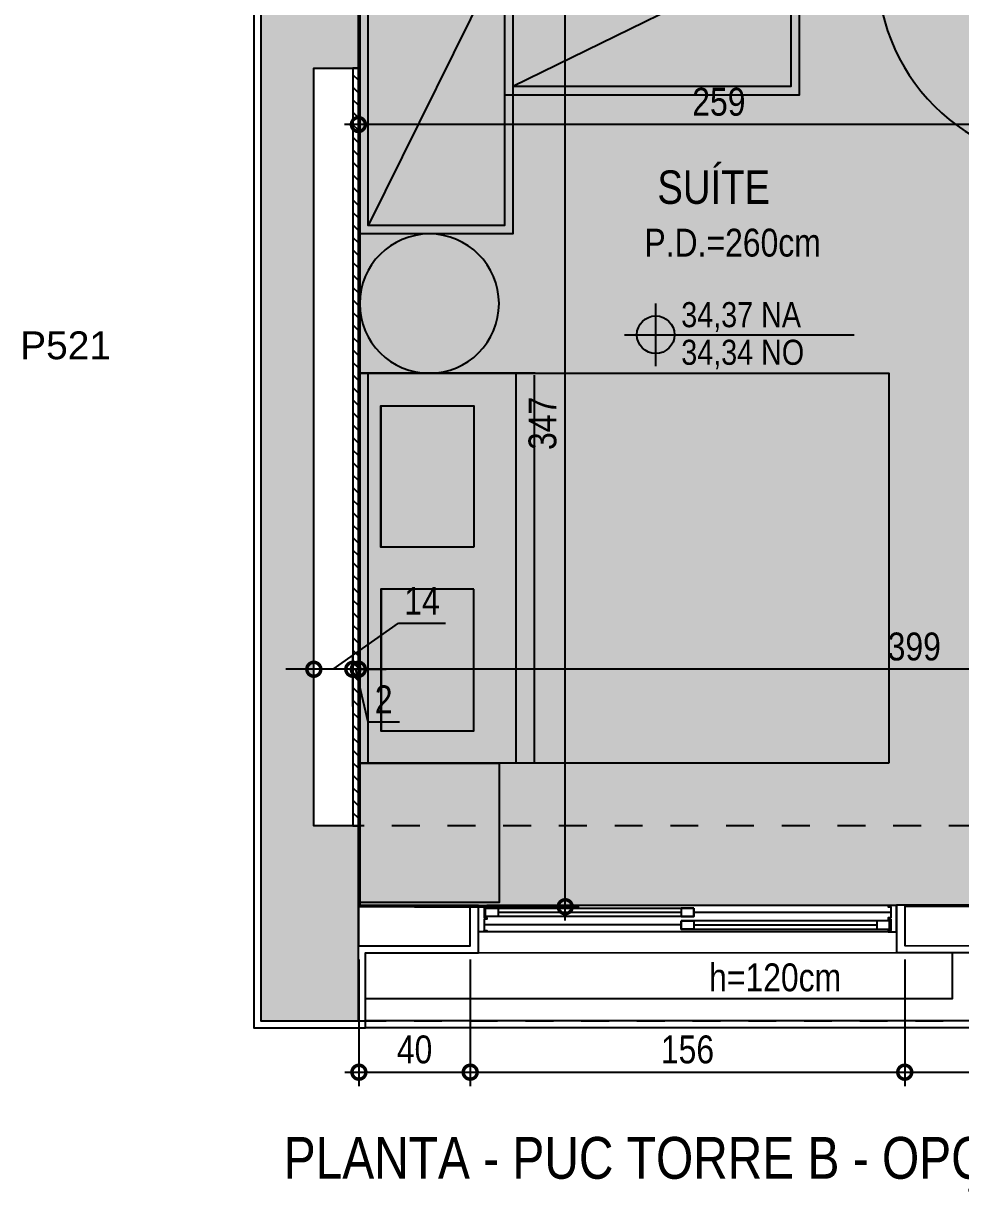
# Model space of a CAD drawing. Header units: metres. Extents: x -23 to 570, y -54 to 184.
# Drawn here: x -22.233 to -18.868, y 46.387 to 50.581 of the extents above; entities that cross this region are included whole.
import ezdxf
from ezdxf.enums import TextEntityAlignment as Align
from ezdxf.xclip import XClip

# ---------------------------------------------------------------- set-up
doc = ezdxf.new("R2010")
doc.units = ezdxf.units.M
doc.header["$XCLIPFRAME"] = 0
doc.header["$PDMODE"] = 35
doc.linetypes.add('DASHEDX2', pattern=[1.5, 1, -0.5])
doc.linetypes.add('PUC$0$DASHEDX2', pattern=[1.5, 1, -0.5])
for name, color, linetype in [('1', 232, 'DASHEDX2'), ('4', 2, 'Continuous'), ('9', 232, 'Continuous'), ('ARQ-DIM', 2, 'Continuous'), ('ARQ-SIM', 1, 'Continuous'), ('ARQ-TXT', 2, 'Continuous'), ('PUC$0$ARQ-ALV ACAB', 4, 'Continuous'), ('PUC$0$ARQ-ALV OSSO', 5, 'Continuous'), ('PUC$0$ARQ-AUX', 7, 'Continuous'), ('PUC$0$ARQ-AUX1 @ 1', 1, 'Continuous'), ('PUC$0$ARQ-AUX2', 2, 'Continuous'), ('PUC$0$ARQ-CAX @ 1', 1, 'Continuous'), ('PUC$0$ARQ-ENCH', 1, 'Continuous'), ('PUC$0$ARQ-MOB', 7, 'Continuous'), ('PUC$0$ARQ-PRJ', 7, 'PUC$0$DASHEDX2')]:
    doc.layers.add(name, color=color, linetype=linetype)
doc.layers.add('PUC$0$ARQ-FORRO', color=9, linetype='Continuous', lineweight=5)
doc.styles.add('Adesa', font='ARIALN.TTF')
doc.styles.get("Standard").update_dxf_attribs({"font": 'arial.ttf'})
doc.dimstyles.new('ADESA 1-0050', dxfattribs={"dimtxt": 0.1, "dimasz": 0.1, "dimexe": 0.05, "dimexo": 0.05, "dimgap": 0.03, "dimtad": 1, "dimdec": 1, "dimlfac": 100, "dimzin": 12, "dimtxsty": 'Adesa', "dimblk": 'DOTSMALL', "dimcen": 1, "dimdle": 0.05, "dimclrd": 1, "dimclre": 1, "dimclrt": 256, "dimazin": 3, "dimtm": 1e-09, "dimtfac": 1, "dimtdec": 1, "dimtmove": 1, "dimatfit": 0, "dimldrblk": 'DOTSMALL', "dimfxl": 0.8, "dimtvp": 2, "dimtolj": 1, "dimtzin": 0, "dimarcsym": 0})

# ---------------------------------------------------------------- blocks, each defined once
blk = doc.blocks.new('_DotSmall')
at = {"color": 0, "linetype": 'ByBlock', "const_width": 0.5}
blk.add_lwpolyline([(-0.0625, 0, 1), (0.0625, 0, 1)], format="xyb", close=True, dxfattribs=at)
blk = doc.blocks.new('*D1092')
at = {"layer": 'ARQ-DIM', "color": 1, "lineweight": -2, "transparency": 16777216}
for p, q in [((-21.0301, 47.8443), (-21.0301, 48.3125)), ((-17.0384, 47.5558), (-17.0384, 48.3125)), ((-16.9884, 48.2625), (-21.0801, 48.2625))]:
    blk.add_line(p, q, dxfattribs=at)
at = {"layer": 'Defpoints', "color": 0, "transparency": 16777216}
for p in [(-21.0301, 48.2625), (-21.0301, 47.7943, 0), (-17.0384, 47.5058)]:
    blk.add_point(p, dxfattribs=at)
at = {"layer": 'ARQ-DIM', "color": 1, "lineweight": -2, "transparency": 16777216, "xscale": 0.1, "yscale": 0.1, "zscale": 0.1, "rotation": 180}
blk.add_blockref('_DotSmall', (-21.0301, 48.2625), dxfattribs=at)
at = {"layer": 'ARQ-DIM', "color": 1, "lineweight": -2, "transparency": 16777216, "xscale": 0.1, "yscale": 0.1, "zscale": 0.1}
blk.add_blockref('_DotSmall', (-17.0384, 48.2625), dxfattribs=at)
at = {"layer": 'ARQ-DIM', "transparency": 16777216, "insert": (-19.0342, 48.3436), "char_height": 0.1, "attachment_point": 5, "style": 'Adesa'}
blk.add_mtext('\\A1;399', dxfattribs=at)
blk = doc.blocks.new('*D909')
at = {"layer": 'ARQ-DIM', "color": 1, "lineweight": -2, "transparency": 16777216}
for p, q in [((-20.2874, 47.3601), (-20.2874, 50.93)), ((-20.8282, 50.88), (-20.2374, 50.88)), ((-20.8282, 47.4101), (-20.2374, 47.4101))]:
    blk.add_line(p, q, dxfattribs=at)
at = {"layer": 'Defpoints', "color": 0, "transparency": 16777216}
for p in [(-20.8782, 50.88), (-20.2874, 50.88), (-20.8782, 47.4101, 0)]:
    blk.add_point(p, dxfattribs=at)
at = {"layer": 'ARQ-DIM', "color": 1, "lineweight": -2, "transparency": 16777216, "xscale": 0.1, "yscale": 0.1, "zscale": 0.1}
for p, rotation in [((-20.2874, 50.88), 90), ((-20.2874, 47.4101), 270)]:
    blk.add_blockref('_DotSmall', p, dxfattribs=dict(at, rotation=rotation))
at = {"layer": 'ARQ-DIM', "transparency": 16777216, "insert": (-20.3685, 49.1451), "char_height": 0.1, "attachment_point": 5, "rotation": 90, "style": 'Adesa'}
blk.add_mtext('\\A1;347', dxfattribs=at)
blk = doc.blocks.new('*D924')
at = {"layer": 'ARQ-DIM', "color": 1, "lineweight": -2, "transparency": 16777216}
for p, q in [((-21.0282, 47.2201), (-21.0282, 46.7661)), ((-20.6285, 47.2201), (-20.6285, 46.7661)), ((-21.0782, 46.8161), (-20.5785, 46.8161))]:
    blk.add_line(p, q, dxfattribs=at)
at = {"layer": 'Defpoints', "color": 0, "transparency": 16777216}
for p in [(-21.0282, 47.2701, 0), (-20.6285, 47.2701, 0), (-20.6285, 46.8161)]:
    blk.add_point(p, dxfattribs=at)
at = {"layer": 'ARQ-DIM', "color": 1, "lineweight": -2, "transparency": 16777216, "xscale": 0.1, "yscale": 0.1, "zscale": 0.1, "rotation": 180}
blk.add_blockref('_DotSmall', (-21.0282, 46.8161), dxfattribs=at)
at = {"layer": 'ARQ-DIM', "color": 1, "lineweight": -2, "transparency": 16777216, "xscale": 0.1, "yscale": 0.1, "zscale": 0.1}
blk.add_blockref('_DotSmall', (-20.6285, 46.8161), dxfattribs=at)
at = {"layer": 'ARQ-DIM', "transparency": 16777216, "insert": (-20.8283, 46.8972), "char_height": 0.1, "attachment_point": 5, "style": 'Adesa'}
blk.add_mtext('\\A1;40', dxfattribs=at)
blk = doc.blocks.new('*D925')
at = {"layer": 'ARQ-DIM', "color": 1, "lineweight": -2, "transparency": 16777216}
for p, q in [((-20.6285, 47.2201), (-20.6285, 46.7661)), ((-19.0685, 47.2205), (-19.0685, 46.7661)), ((-20.6785, 46.8161), (-19.0185, 46.8161))]:
    blk.add_line(p, q, dxfattribs=at)
at = {"layer": 'Defpoints', "color": 0, "transparency": 16777216}
for p in [(-20.6285, 47.2701, 0), (-19.0685, 47.2705, -0.0001), (-19.0685, 46.8161)]:
    blk.add_point(p, dxfattribs=at)
at = {"layer": 'ARQ-DIM', "color": 1, "lineweight": -2, "transparency": 16777216, "xscale": 0.1, "yscale": 0.1, "zscale": 0.1, "rotation": 180}
blk.add_blockref('_DotSmall', (-20.6285, 46.8161), dxfattribs=at)
at = {"layer": 'ARQ-DIM', "color": 1, "lineweight": -2, "transparency": 16777216, "xscale": 0.1, "yscale": 0.1, "zscale": 0.1}
blk.add_blockref('_DotSmall', (-19.0685, 46.8161), dxfattribs=at)
at = {"layer": 'ARQ-DIM', "transparency": 16777216, "insert": (-19.8485, 46.8972), "char_height": 0.1, "attachment_point": 5, "style": 'Adesa'}
blk.add_mtext('\\A1;156', dxfattribs=at)
blk = doc.blocks.new('*D926')
at = {"layer": 'ARQ-DIM', "color": 1, "lineweight": -2, "transparency": 16777216}
for p, q in [((-19.0685, 47.2205), (-19.0685, 46.7661)), ((-16.6885, 47.2205), (-16.6885, 46.7661)), ((-19.1185, 46.8161), (-16.6385, 46.8161))]:
    blk.add_line(p, q, dxfattribs=at)
at = {"layer": 'Defpoints', "color": 0, "transparency": 16777216}
for p in [(-19.0685, 47.2705, -0.0001), (-16.6885, 47.2705, -0.0001), (-16.6885, 46.8161)]:
    blk.add_point(p, dxfattribs=at)
at = {"layer": 'ARQ-DIM', "color": 1, "lineweight": -2, "transparency": 16777216, "xscale": 0.1, "yscale": 0.1, "zscale": 0.1, "rotation": 180}
blk.add_blockref('_DotSmall', (-19.0685, 46.8161), dxfattribs=at)
at = {"layer": 'ARQ-DIM', "color": 1, "lineweight": -2, "transparency": 16777216, "xscale": 0.1, "yscale": 0.1, "zscale": 0.1}
blk.add_blockref('_DotSmall', (-16.6885, 46.8161), dxfattribs=at)
at = {"layer": 'ARQ-DIM', "transparency": 16777216, "insert": (-17.8785, 46.8972), "char_height": 0.1, "attachment_point": 5, "style": 'Adesa'}
blk.add_mtext('\\A1;238', dxfattribs=at)
blk = doc.blocks.new('*D929')
at = {"layer": 'ARQ-DIM', "color": 1, "lineweight": -2, "transparency": 16777216}
for p, q in [((-21.05, 48.1284), (-21.05, 48.3125)), ((-21.0301, 48.1284), (-21.0301, 48.3125)), ((-21.05, 48.2625), (-21.15, 48.2625)), ((-21.0301, 48.2625), (-21.05, 48.2625)), ((-21.0301, 48.2625), (-21.05, 48.2625)), ((-21.04, 48.2625), (-20.9965, 48.0742)), ((-21.0301, 48.2625), (-20.9301, 48.2625)), ((-20.9965, 48.0742), (-20.882, 48.0742))]:
    blk.add_line(p, q, dxfattribs=at)
at = {"layer": 'Defpoints', "color": 0, "transparency": 16777216}
for p in [(-21.05, 48.2625), (-21.05, 48.0784, 0), (-21.0301, 48.0784)]:
    blk.add_point(p, dxfattribs=at)
at = {"layer": 'ARQ-DIM', "color": 1, "lineweight": -2, "transparency": 16777216, "xscale": 0.1, "yscale": 0.1, "zscale": 0.1}
blk.add_blockref('_DotSmall', (-21.05, 48.2625), dxfattribs=at)
at = {"layer": 'ARQ-DIM', "color": 1, "lineweight": -2, "transparency": 16777216, "xscale": 0.1, "yscale": 0.1, "zscale": 0.1, "rotation": 180}
blk.add_blockref('_DotSmall', (-21.0301, 48.2625), dxfattribs=at)
at = {"layer": 'ARQ-DIM', "transparency": 16777216, "insert": (-20.9392, 48.1544), "char_height": 0.1, "attachment_point": 5, "style": 'Adesa'}
blk.add_mtext('\\A1;2', dxfattribs=at)
blk = doc.blocks.new('*D930')
at = {"layer": 'ARQ-DIM', "color": 1, "lineweight": -2, "transparency": 16777216}
for p, q in [((-21.12, 48.2625), (-20.8862, 48.4279)), ((-20.8862, 48.4279), (-20.7167, 48.4279)), ((-21.19, 48.0841), (-21.19, 48.3125)), ((-21.05, 48.1784), (-21.05, 48.3125)), ((-21.19, 48.2625), (-21.29, 48.2625)), ((-21.05, 48.2625), (-21.19, 48.2625)), ((-21.05, 48.2625), (-21.19, 48.2625)), ((-21.05, 48.2625), (-20.95, 48.2625))]:
    blk.add_line(p, q, dxfattribs=at)
at = {"layer": 'Defpoints', "color": 0, "transparency": 16777216}
for p in [(-21.19, 48.2625), (-21.05, 48.1284), (-21.19, 48.0341, 0)]:
    blk.add_point(p, dxfattribs=at)
at = {"layer": 'ARQ-DIM', "color": 1, "lineweight": -2, "transparency": 16777216, "xscale": 0.1, "yscale": 0.1, "zscale": 0.1}
blk.add_blockref('_DotSmall', (-21.19, 48.2625), dxfattribs=at)
at = {"layer": 'ARQ-DIM', "color": 1, "lineweight": -2, "transparency": 16777216, "xscale": 0.1, "yscale": 0.1, "zscale": 0.1, "rotation": 180}
blk.add_blockref('_DotSmall', (-21.05, 48.2625), dxfattribs=at)
at = {"layer": 'ARQ-DIM', "transparency": 16777216, "insert": (-20.8015, 48.5081), "char_height": 0.1, "attachment_point": 5, "style": 'Adesa'}
blk.add_mtext('\\A1;14', dxfattribs=at)
blk = doc.blocks.new('*D935')
at = {"layer": 'ARQ-DIM', "color": 1, "lineweight": -2, "transparency": 16777216}
for p, q in [((-21.03, 50.0999), (-21.03, 50.268)), ((-18.4416, 50.0998), (-18.4416, 50.268)), ((-18.3916, 50.218), (-21.08, 50.218))]:
    blk.add_line(p, q, dxfattribs=at)
at = {"layer": 'Defpoints', "color": 0, "transparency": 16777216}
for p in [(-21.03, 50.218), (-21.03, 50.0499, 0), (-18.4416, 50.0498, 0)]:
    blk.add_point(p, dxfattribs=at)
at = {"layer": 'ARQ-DIM', "color": 1, "lineweight": -2, "transparency": 16777216, "xscale": 0.1, "yscale": 0.1, "zscale": 0.1, "rotation": 180}
blk.add_blockref('_DotSmall', (-21.03, 50.218), dxfattribs=at)
at = {"layer": 'ARQ-DIM', "color": 1, "lineweight": -2, "transparency": 16777216, "xscale": 0.1, "yscale": 0.1, "zscale": 0.1}
blk.add_blockref('_DotSmall', (-18.4416, 50.218), dxfattribs=at)
at = {"layer": 'ARQ-DIM', "transparency": 16777216, "insert": (-19.7358, 50.299), "char_height": 0.1, "attachment_point": 5, "style": 'Adesa'}
blk.add_mtext('\\A1;259', dxfattribs=at)
blk = doc.blocks.new('NipAcOs')
at = {"layer": 'ARQ-SIM'}
h = blk.add_hatch(color=256, dxfattribs=at)
h.dxf.hatch_style = 1
h.paths.add_polyline_path([(0, 0.15, 0.414214), (-0.15, 0), (0, 0)])
h.paths.add_polyline_path([(0.15, 0), (0, 0), (0, -0.15, 0.414214)])
for p, q in [((0, -0.25), (0, 0.25)), ((-0.25, 0), (0.15, 0)), ((0.15, 0), (1.5834, 0))]:
    blk.add_line(p, q, dxfattribs=at)
blk.add_circle((0, 0), 0.15, dxfattribs=at)
at = {"style": 'Adesa'}
for p in [(0.204, 0.06), (0.204, -0.24)]:
    blk.add_attdef('000,00', p, '', height=0.2, dxfattribs=at)
blk = doc.blocks.new('*U2429')
at = {"color": 0, "linetype": 'ByBlock', "ltscale": 0.5}
for points in [[(0.02, -0.045), (0.03, -0.045), (0.03, -0.05), (0.02, -0.05), (0.02, -0.09), (0.03, -0.09), (0.03, -0.095), (0.02, -0.095), (0.02, -0.09), (0.03, -0.09), (0.03, -0.095), (0, -0.095), (0, 0), (0.03, 0), (0.03, -0.005), (0.02, -0.005), (0.02, -0.045)], [(1.48, -0.045), (1.47, -0.045), (1.47, -0.05), (1.48, -0.05), (1.48, -0.09), (1.47, -0.09), (1.47, -0.095), (1.48, -0.095), (1.48, -0.09), (1.47, -0.09), (1.47, -0.095), (1.5, -0.095), (1.5, 0), (1.47, 0), (1.47, -0.005), (1.48, -0.005), (1.48, -0.045)], [(0.025, -0.01), (0.07, -0.01), (0.07, -0.04), (0.025, -0.04)], [(0.7725, -0.01), (0.7275, -0.01), (0.7275, -0.04), (0.7725, -0.04)], [(0.7275, -0.055), (0.7725, -0.055), (0.7725, -0.085), (0.7275, -0.085)], [(1.475, -0.055), (1.43, -0.055), (1.43, -0.085), (1.475, -0.085)]]:
    blk.add_lwpolyline(points, close=True, dxfattribs=at)
at = {"color": 8, "linetype": 'ByBlock', "ltscale": 0.5}
for points in [[(1.47, 0), (0.03, 0)], [(0.7725, -0.025), (1.48, -0.025)], [(0.7275, -0.07), (0.02, -0.07)], [(1.47, -0.095), (0.03, -0.095)]]:
    blk.add_lwpolyline(points, dxfattribs=at)
at = {"color": 7, "linetype": 'ByBlock', "ltscale": 0.5}
for points in [[(0.7725, -0.01), (0.7725, -0.04), (0.025, -0.04), (0.025, -0.01)], [(0.7275, -0.055), (0.7275, -0.085), (1.475, -0.085), (1.475, -0.055)]]:
    blk.add_lwpolyline(points, close=True, dxfattribs=at)
for points in [[(0.07, -0.025), (0.7275, -0.025)], [(0.7725, -0.07), (1.43, -0.07)]]:
    blk.add_lwpolyline(points, dxfattribs=at)
blk = doc.blocks.new('PUC$0$pl apto tipo 1 puc')
at = {"layer": 'PUC$0$ARQ-ENCH'}
h = blk.add_hatch(dxfattribs=at)
h.set_pattern_fill('ANSI31', color=256, scale=0.01)
h.set_pattern_definition([(45, (-5.211504, -0.972003), (-0.02245064, 0.02245064), [])])
h.paths.add_polyline_path([(-36.3932, 2.3), (-36.3733, 2.3), (-36.3733, -0.42), (-36.3932, -0.42)])
at = {"layer": 'PUC$0$ARQ-ALV ACAB'}
for points, elevation in [([(-36.7482, -1.2276), (-36.7482, 2.7942), (-36.7482, 2.7942), (-36.7482, 3.0243), (-36.3482, 3.0243), (-36.3482, 2.7549), (-35.9417, 2.7549), (-35.9417, 2.585), (-36.3682, 2.585)], 0), ([(-32.3866, 2.5845), (-34.4417, 2.5845), (-34.4417, 2.7545), (-32.0017, 2.7547), (-32.0017, 2.5747), (-32.2266, 2.5745)], -0.0001), ([(-36.3682, -0.875), (-36.3682, 2.585)], 0)]:
    blk.add_lwpolyline(points, dxfattribs=dict(at, elevation=elevation))
at = {"layer": 'PUC$0$ARQ-ALV OSSO', "elevation": 0}
blk.add_lwpolyline([(-36.3732, 2.5899), (-36.3732, 2.7299), (-35.9717, 2.7299), (-35.9717, 2.5899), (-36.0074, 2.5899)], close=True, dxfattribs=at)
at = {"layer": 'PUC$0$ARQ-ALV OSSO'}
for points, elevation in [([(-32.3816, 2.5895), (-34.4117, 2.5895), (-34.4117, 2.7295), (-32.0317, 2.7297), (-32.0317, 2.5897), (-32.2416, 2.5895)], -0.0001), ([(-36.3932, -0.42), (-36.3932, 2.3)], 0)]:
    blk.add_lwpolyline(points, dxfattribs=dict(at, elevation=elevation))
at = {"layer": 'PUC$0$ARQ-AUX', "elevation": 0}
blk.add_lwpolyline([(-35.9417, 2.7549), (-34.4417, 2.7545)], dxfattribs=at)
at = {"layer": 'PUC$0$ARQ-ENCH', "elevation": 0}
blk.add_lwpolyline([(-36.3932, 2.3), (-36.3733, 2.3), (-36.3733, -0.42), (-36.3932, -0.42)], close=True, dxfattribs=at)
at = {"layer": 'PUC$0$ARQ-AUX1 @ 1', "xscale": -1, "rotation": 180}
blk.add_blockref('*U2429', (-35.9417, 2.585, 0), dxfattribs=at)
blk = doc.blocks.new('*U2447')
for points in [[(0, 0), (0, 0.72), (-0.03, 0.72), (-0.03, 0)], [(-0.775, 0.01), (-0.725, 0.01), (-0.725, 0), (-0.775, 0)], [(0.055, 0.01), (0.005, 0.01), (0.005, 0), (0.055, 0)], [(-0.765, -0.16), (-0.715, -0.16), (-0.715, -0.15), (-0.765, -0.15)], [(0.045, -0.16), (-0.005, -0.16), (-0.005, -0.15), (0.045, -0.15)]]:
    blk.add_lwpolyline(points, close=True)
for points in [[(-0.76, 0), (-0.72, 0), (-0.72, -0.03), (-0.71, -0.03), (-0.71, -0.15), (-0.745, -0.15), (-0.745, 0)], [(0.04, 0), (0, 0), (0, -0.03), (-0.01, -0.03), (-0.01, -0.15), (0.025, -0.15), (0.025, 0)]]:
    blk.add_lwpolyline(points)
at = {"layer": 'PUC$0$ARQ-PRJ'}
blk.add_arc((-0.0208, 0.0208), 0.6995, 88.2986, 181.7014, dxfattribs=at)
blk = doc.blocks.new('PUC$0$pl forro 1')
at = {"layer": 'PUC$0$ARQ-FORRO'}
h = blk.add_hatch(color=256, dxfattribs=at)
h.dxf.hatch_style = 1
h.paths.add_polyline_path([(0, 0), (2.5783, -0.0001), (2.5783, -1.0507), (3.9815, -1.0507), (3.9815, -3.4597), (-0.0001, -3.4601)])
blk.add_lwpolyline([(0, 0), (2.5783, -0.0001), (2.5783, -1.0507), (3.9815, -1.0507), (3.9815, -3.4597), (-0.0001, -3.4601)], close=True, dxfattribs=at)
blk = doc.blocks.new('*U2470')
at = {"layer": 'PUC$0$ARQ-MOB'}
for p, q in [((-0.7, -0.6292), (-0.7, 0)), ((-0.7, 0), (0.7, 0)), ((0.7, -0.6291), (0.7, 0)), ((0.7, -0.03), (-0.7, -0.03)), ((0.7, -0.5621), (-0.7, -0.562)), ((0.7, -0.6273), (-0.693, -0.6273)), ((-0.6992, -0.8531), (-0.6987, -0.8534)), ((-0.675, -1.9), (0.675, -1.9))]:
    blk.add_line(p, q, dxfattribs=at)
at = {"layer": 'PUC$0$ARQ-MOB', "flags": 128}
for points in [[(0.7, -1.9), (0.7, 0), (-0.7, 0), (-0.7, -1.9)], [(0.7, -1.9001), (0.7, -0.0001), (-0.7, -0.0001), (-0.7, -1.9001)], [(-0.0756, -0.4095), (-0.0756, -0.0762), (-0.5831, -0.0762), (-0.5831, -0.4095)], [(-0.0756, -0.4096), (-0.0756, -0.0763), (-0.5831, -0.0763), (-0.5831, -0.4096)], [(0.0756, -0.4095), (0.0756, -0.0762), (0.5831, -0.0762), (0.5831, -0.4095)], [(0.0756, -0.4096), (0.0756, -0.0763), (0.5831, -0.0763), (0.5831, -0.4096)]]:
    blk.add_lwpolyline(points, close=True, dxfattribs=at)
at = {"layer": 'PUC$0$ARQ-MOB'}
blk.add_lwpolyline([(0.7, -0.5001), (1.2, -0.5001), (1.2, -0.0001), (0.7, -0.0001)], close=True, dxfattribs=at)
blk.add_circle((-0.95, -0.25), 0.25, dxfattribs=at)
blk = doc.blocks.new('*U2469')
at = {"flags": 128}
for points in [[(1.05, 0), (1.05, 0.55), (0, 0.55), (0, 0)], [(1.02, 0.03), (1.02, 0.52), (0.03, 0.52), (0.03, 0.03)]]:
    blk.add_lwpolyline(points, close=True, dxfattribs=at)
blk.add_lwpolyline([(1.02, 0.52), (0.03, 0.03)], dxfattribs=at)
blk = doc.blocks.new('*U2516')
at = {"flags": 128}
for points in [[(1.0581, 0), (1.0581, 0.55), (0, 0.55), (0, 0)], [(1.0281, 0.03), (1.0281, 0.52), (0.03, 0.52), (0.03, 0.03)]]:
    blk.add_lwpolyline(points, close=True, dxfattribs=at)
blk.add_lwpolyline([(1.0281, 0.52), (0.03, 0.03)], dxfattribs=at)
blk = doc.blocks.new('PUC$0$layout opção 1')
at = {"layer": 'PUC$0$ARQ-MOB', "xscale": -1}
for name, p, rotation in [('*U2469', (-10.5699, 2.6593), 270), ('*U2470', (-10.5701, 1.4593), 90)]:
    blk.add_blockref(name, p, dxfattribs=dict(at, rotation=rotation))
at = {"layer": 'PUC$0$ARQ-MOB', "rotation": 180}
blk.add_blockref('*U2516', (-8.9918, 3.7093), dxfattribs=at)
blk = doc.blocks.new('PUC')
at = {"layer": 'PUC$0$ARQ-ALV ACAB', "elevation": 0.0001}
blk.add_lwpolyline([(-18.7934, 46.975), (-21.005, 46.975)], dxfattribs=at)
at = {"layer": 'PUC$0$ARQ-AUX2', "elevation": 0}
for points in [[(-18.8184, 47.2455), (-18.8184, 47), (-21.005, 47)], [(-18.8984, 47.2455), (-18.8984, 47.08), (-21.005, 47.08)]]:
    blk.add_lwpolyline(points, dxfattribs=at)
at = {"layer": 'PUC$0$ARQ-ALV OSSO', "xscale": -1, "rotation": 180}
blk.add_blockref('PUC$0$pl apto tipo 1 puc', (15.3432, 50), dxfattribs=at)
at = {"layer": 'PUC$0$ARQ-CAX @ 1', "rotation": 90}
blk.add_blockref('*U2447', (-18.4466, 50.7998), dxfattribs=at)
at = {"layer": 'PUC$0$ARQ-FORRO'}
blk.add_blockref('PUC$0$pl forro 1', (-21.0249, 50.8751, 0), dxfattribs=at)
at = {"layer": 'PUC$0$ARQ-MOB'}
blk.add_blockref('PUC$0$layout opção 1', (-10.455, 47.1658, 0), dxfattribs=at)
blk = doc.blocks.new('est-lo-07-6sb-r00')
at = {"layer": '4'}
h = blk.add_hatch(color=8, dxfattribs=at)
h.dxf.hatch_style = 1
h.paths.add_polyline_path([(213.004314, 592.98646), (232.004314, 592.98646), (232.004314, 743.98646), (213.004314, 743.98646)], flags=17)
h.paths.add_polyline_path([(517.003016, 942.98646), (353.003016, 942.98646), (353.003016, 923.986062), (498.003016, 923.986062), (498.003016, 465.008359), (498.003039, 465.008359), (498.003039, 450.008359), (498.003039, 395.98646), (517.003016, 395.98646)])
h.paths.add_polyline_path([(3672.003309, 253.001099), (3672.003309, 388.001099), (3637.003309, 388.001099), (3637.003309, 253.001099)])
h.paths.add_polyline_path([(3637.003309, 942.98646), (3637.003194, 872.98646), (3653.003309, 872.98646), (3653.003309, 599.001099), (3637.003309, 599.001099), (3637.003309, 539.001099), (3672.003309, 539.001099), (3672.003309, 942.98646)])
h.paths.add_polyline_path([(3672.003424, 102.001099), (3637.003309, 102.001099), (3637.003309, 42.001099), (3653.003307, 42.001099), (3653.003307, -229.998901), (3637.003309, -229.998901), (3637.003309, -299.998901), (3672.003424, -299.998901)])
h.paths.add_polyline_path([(3075.003309, -299.999844), (3110.003309, -299.999844), (3110.003309, -199.999844), (3075.003309, -199.999844)])
h.paths.add_polyline_path([(3075.003309, 270.500177), (3110.003309, 270.500177), (3110.003309, 370.500177), (3075.003309, 370.500177)])
h.paths.add_polyline_path([(520.003309, 942.98646), (520.003309, 395.98646), (555.003309, 395.98646), (555.003309, 451.98646), (539.003309, 451.98646), (539.003309, 872.98646), (555.003309, 872.98646), (555.003309, 942.98646)])
h.paths.add_polyline_path([(-2102.995138, 253.000177), (-2102.995138, 388.000177), (-2137.995138, 388.000177), (-2137.995138, 253.000177)])
h.paths.add_polyline_path([(-2137.995138, 101.999935), (-2137.995138, -299.999844), (-2102.995138, -299.999844), (-2102.995138, -229.999844), (-2118.995138, -229.999844), (-2118.995138, 41.999935), (-2102.995138, 41.999935), (-2102.995138, 101.999935)])
h.paths.add_polyline_path([(-2137.995141, 942.98646), (-2137.995141, 538.988972), (-2102.995141, 538.988972), (-2102.995141, 598.988972), (-2118.995141, 598.988972), (-2118.995141, 872.98646), (-2102.995141, 872.98646), (-2102.995141, 942.98646)])
h.paths.add_polyline_path([(520.003309, 245.003526), (520.003309, -299.999844), (555.003309, -299.999844), (555.003309, -229.999844), (539.003309, -229.999844), (539.003309, 185.003526), (555.003309, 185.003526), (555.003309, 245.003526)])
h.paths.add_polyline_path([(-34.995574, 942.98646), (-34.995574, 872.98646), (-18.995574, 872.98646), (-18.995574, 455.98646), (-34.995574, 455.98646), (-34.995574, 395.98646), (232.004426, 395.98646), (232.004426, 481.98646), (213.004426, 481.98646), (213.004426, 414.98646), (0.004426, 414.98646), (0.004426, 923.98646), (213.004426, 923.98646), (213.004426, 854.98646), (232.004426, 854.98646), (232.004426, 923.98646), (252.004426, 923.98646), (252.004426, 942.98646)])
h.paths.add_polyline_path([(3075.003309, 842.98646), (3110.003309, 842.98646), (3110.003309, 942.98646), (3075.003309, 942.98646)])
h.paths.add_polyline_path([(2530.003309, -299.999844), (2570.003309, -299.999844), (2570.003309, -199.999844), (2530.003309, -199.999844)])
h.paths.add_polyline_path([(2530.003309, 145.003526), (2570.003309, 145.003526), (2570.003309, 245.003526), (2530.003309, 245.003526)])
h.paths.add_polyline_path([(2530.003309, 395.98646), (2570.003309, 395.98646), (2570.003309, 495.98646), (2530.003309, 495.98646)])
h.paths.add_polyline_path([(2530.003309, 842.98646), (2570.003309, 842.98646), (2570.003309, 942.98646), (2530.003309, 942.98646)])
h.paths.add_polyline_path([(1995.003309, -299.999844), (2030.003309, -299.999844), (2030.003309, -199.999844), (1995.003309, -199.999844)])
h.paths.add_polyline_path([(1995.003309, 145.003526), (2030.003309, 145.003526), (2030.003309, 245.003526), (1995.003309, 245.003526)])
h.paths.add_polyline_path([(1995.003309, 395.98646), (2030.003309, 395.98646), (2030.003309, 495.98646), (1995.003309, 495.98646)])
h.paths.add_polyline_path([(1995.003309, 842.98646), (2030.003309, 842.98646), (2030.003309, 942.98646), (1995.003309, 942.98646)])
h.paths.add_polyline_path([(1460.003309, -299.999844), (1495.003309, -299.999844), (1495.003309, -199.999844), (1460.003309, -199.999844)])
h.paths.add_polyline_path([(1460.003309, 145.003526), (1495.003309, 145.003526), (1495.003309, 245.003526), (1460.003309, 245.003526)])
h.paths.add_polyline_path([(1460.176641, 395.98646), (1495.176641, 395.98646), (1495.176641, 495.98646), (1460.176641, 495.98646)])
h.paths.add_polyline_path([(1460.003309, 842.98646), (1495.003309, 842.98646), (1495.003309, 942.98646), (1460.003309, 942.98646)])
h.paths.add_polyline_path([(925.003309, -299.999844), (960.003309, -299.999844), (960.003309, -199.999844), (925.003309, -199.999844)])
h.paths.add_polyline_path([(925.003309, 145.003526), (960.003309, 145.003526), (960.003309, 245.003526), (925.003309, 245.003526)])
h.paths.add_polyline_path([(925.003309, 395.98646), (960.003309, 395.98646), (960.003309, 495.98646), (925.003309, 495.98646)])
h.paths.add_polyline_path([(925.003309, 842.98646), (960.003309, 842.98646), (960.003309, 942.98646), (925.003309, 942.98646)])
h.paths.add_polyline_path([(-1582.999721, -299.999844), (-1547.999721, -299.999844), (-1547.999721, -199.999844), (-1582.999721, -199.999844)])
h.paths.add_polyline_path([(-500.999721, -299.999844), (-465.999721, -299.999844), (-465.999721, -199.999844), (-500.999721, -199.999844)])
h.paths.add_polyline_path([(-1042.999721, -299.999844), (-1002.999721, -299.999844), (-1002.999721, -199.999844), (-1042.999721, -199.999844)])
h.paths.add_polyline_path([(-500.999721, 145.003526), (-465.999721, 145.003526), (-465.999721, 245.003526), (-500.999721, 245.003526)])
h.paths.add_polyline_path([(-1042.999721, 145.003526), (-1002.999721, 145.003526), (-1002.999721, 245.003526), (-1042.999721, 245.003526)])
h.paths.add_polyline_path([(-500.999721, 395.98646), (-465.999721, 395.98646), (-465.999721, 495.98646), (-500.999721, 495.98646)])
h.paths.add_polyline_path([(-1042.999721, 395.98646), (-1002.999721, 395.98646), (-1002.999721, 495.98646), (-1042.999721, 495.98646)])
h.paths.add_polyline_path([(-1582.999721, 270.500177), (-1547.999721, 270.500177), (-1547.999721, 370.500177), (-1582.999721, 370.500177)])
h.paths.add_polyline_path([(-500.999721, 842.98646), (-465.999721, 842.98646), (-465.999721, 942.98646), (-500.999721, 942.98646)])
h.paths.add_polyline_path([(-1042.999721, 842.98646), (-1002.999721, 842.98646), (-1002.999721, 942.98646), (-1042.999721, 942.98646)])
h.paths.add_polyline_path([(-1582.999721, 842.98646), (-1547.999721, 842.98646), (-1547.999721, 942.98646), (-1582.999721, 942.98646)])
h.paths.add_polyline_path([(-35, 245.003526), (-35, 185.003526), (-19, 185.003526), (-19, -230), (-35, -230), (-35, -300), (517, -300), (517, 245), (498, 245), (498, -281), (0, -281), (0, -19), (255, -19), (255, 245.003526), (178.5, 245.003526), (178.5, 226.003526), (236, 226.003526), (236, 0), (0, 0), (0, 226.003526), (57.5, 226.003526), (57.5, 245.003526)])
at = {"layer": '1'}
for points in [[(-1740.97815, -229.999844), (-2102.995138, -229.999844)], [(-2102.995138, -299.999844), (-1724.370231, -299.999844)]]:
    blk.add_lwpolyline(points, dxfattribs=at)
at = {"layer": '4', "linetype": 'Continuous'}
blk.add_lwpolyline([(-2137.995138, 101.999935), (-2137.995138, -299.999844), (-2102.995138, -299.999844), (-2102.995138, -229.999844), (-2118.995138, -229.999844), (-2118.995138, 41.999935), (-2102.995138, 41.999935), (-2102.995138, 101.999935), (-2137.995138, 101.999935)], dxfattribs=at)
at = {"layer": '9', "linetype": 'Continuous'}
blk.add_text('P521', height=10, dxfattribs=at).set_placement((-2224.428959, -62.456217))

msp = doc.modelspace()

# ---------------------------------------------------------------- block references
at = {"linetype": 'Continuous'}
ref = msp.add_blockref('est-lo-07-6sb-r00', (0, 50), dxfattribs=dict(at, xscale=0.01, yscale=0.01, zscale=0.01))
XClip(ref).set_block_clipping_path([(-2382.224773505, -448.6564912002), (3871.2509198365, 448.1901377692)])
msp.add_blockref('PUC', (0, 0))
at = {"layer": 'ARQ-SIM'}
ref = msp.add_blockref('NipAcOs', (-19.9626, 49.4634, 0), dxfattribs=dict(at, xscale=0.45, yscale=0.45, zscale=0.45))
ref.add_attrib('000,00', '34,34 NO', (-19.8708, 49.3554, 0), dxfattribs={"layer": '0', "color": 2, "height": 0.09, "style": 'Adesa'})
ref.add_attrib('000,00', '34,37 NA', (-19.8708, 49.4904, 0), dxfattribs={"layer": '0', "color": 2, "height": 0.09, "style": 'Adesa'})

# ---------------------------------------------------------------- texts
at = {"layer": 'ARQ-TXT', "style": 'Adesa'}
for s, height, p in [('SUÍTE', 0.12, (-19.7542, 50.008, 0)), ('P.D.=260cm', 0.1, (-19.6864, 49.794, 0)), ('h=120cm', 0.1, (-19.5338, 47.1585, 0))]:
    msp.add_text(s, height=height, dxfattribs=at).set_placement(p, align=Align.MIDDLE)
at = {"layer": 'ARQ-TXT', "ltscale": 0.5, "style": 'Adesa'}
msp.add_text('PLANTA - PUC TORRE B - OPÇÕES DE VENDA', height=0.15, dxfattribs=at).set_placement((-21.2979, 46.4336, 0))

# ---------------------------------------------------------------- dimensions: what is measured, and where the dimension line sits
at = {"layer": 'ARQ-DIM'}
dim = msp.add_linear_dim(base=(-20.2874, 50.88), p1=(-20.8782, 47.4101, 0), p2=(-20.8782, 50.88), angle=270, dimstyle='ADESA 1-0050', dxfattribs=at)
dim.commit()
dim.dimension.update_dxf_attribs({"geometry": '*D909', "text_midpoint": (-20.3685, 49.1451)})
for base, p1, p2, picture, middle in [((-21.03, 50.218), (-18.4416, 50.0498, 0), (-21.03, 50.0499, 0), '*D935', (-19.7358, 50.299)), ((-21.0301, 48.2625), (-17.0384, 47.5058), (-21.0301, 47.7943, 0), '*D1092', (-19.0342, 48.3436)), ((-20.6285, 46.8161), (-21.0282, 47.2701, 0), (-20.6285, 47.2701, 0), '*D924', (-20.8283, 46.8972)), ((-19.0685, 46.8161), (-20.6285, 47.2701, 0), (-19.0685, 47.2705, -0.0001), '*D925', (-19.8485, 46.8972)), ((-16.6885, 46.8161), (-19.0685, 47.2705, -0.0001), (-16.6885, 47.2705, -0.0001), '*D926', (-17.8785, 46.8972))]:
    dim = msp.add_linear_dim(base=base, p1=p1, p2=p2, dimstyle='ADESA 1-0050', override={"dimdec": 0}, dxfattribs=at)
    dim.commit()
    dim.dimension.update_dxf_attribs({"geometry": picture, "text_midpoint": middle})
for base, p1, p2, picture, middle in [((-21.19, 48.2625), (-21.05, 48.1284), (-21.19, 48.0341, 0), '*D930', (-20.8562, 48.4279)), ((-21.05, 48.2625), (-21.0301, 48.0784), (-21.05, 48.0784, 0), '*D929', (-20.9665, 48.0742))]:
    dim = msp.add_linear_dim(base=base, p1=p1, p2=p2, dimstyle='ADESA 1-0050', dxfattribs=at)
    dim.commit()
    dim.dimension.update_dxf_attribs({"geometry": picture, "text_midpoint": middle, "dimtype": 160})

doc.saveas('drawing.dxf')
